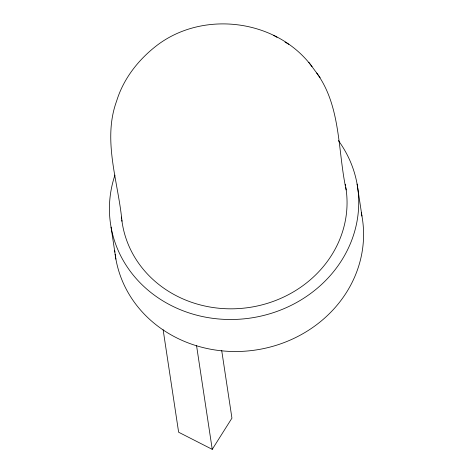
<?xml version="1.0" encoding="UTF-8"?>
<svg xmlns="http://www.w3.org/2000/svg" width="473" height="473" viewBox="0 0 473 473"><rect width="100%" height="100%" fill="white"/><g stroke="black" fill="none" stroke-linecap="round" stroke-linejoin="round"><path stroke-width="0.71" d="M163.126 329.716L178.628 432.221L212.241 449.35L231.936 418.144L221.677 350.327M312.05 66.663C277.243 19.754 204.703 9.963 157.976 44.61C139.086 58.818 123.607 78.228 116.63 101.033C102.257 140.185 118.321 181.827 121.981 221.269M285.048 42.103L288.837 44.35M273.749 35.398L277.018 37.337M316.703 73.043C341.204 106.656 337.639 151.183 346.177 189.91M308.851 62.359L320.115 77.631M357.109 184.068L361.946 216.072M196.52 345.396L212.241 449.35M111.054 227.111L115.891 259.121M361.26 212.602A124.902 113.656 -8.6 0 1 258.276 349.6A124.902 113.656 -8.6 0 1 115.134 254.22M114.88 252.109A124.902 113.656 -8.6 0 1 114.732 250.696M338.372 140.546A124.902 113.656 -8.6 0 1 251.512 317.897A124.902 113.656 -8.6 0 1 114.957 175.069M345.751 187.107A113.195 103.002 -8.6 0 1 248.887 307.521A113.195 103.002 -8.6 0 1 121.798 219.862M121.638 218.455A113.195 103.002 -8.6 0 1 121.496 217.042M345.237 184.31A113.195 103.002 -8.6 0 1 345.503 185.706"/></g></svg>
